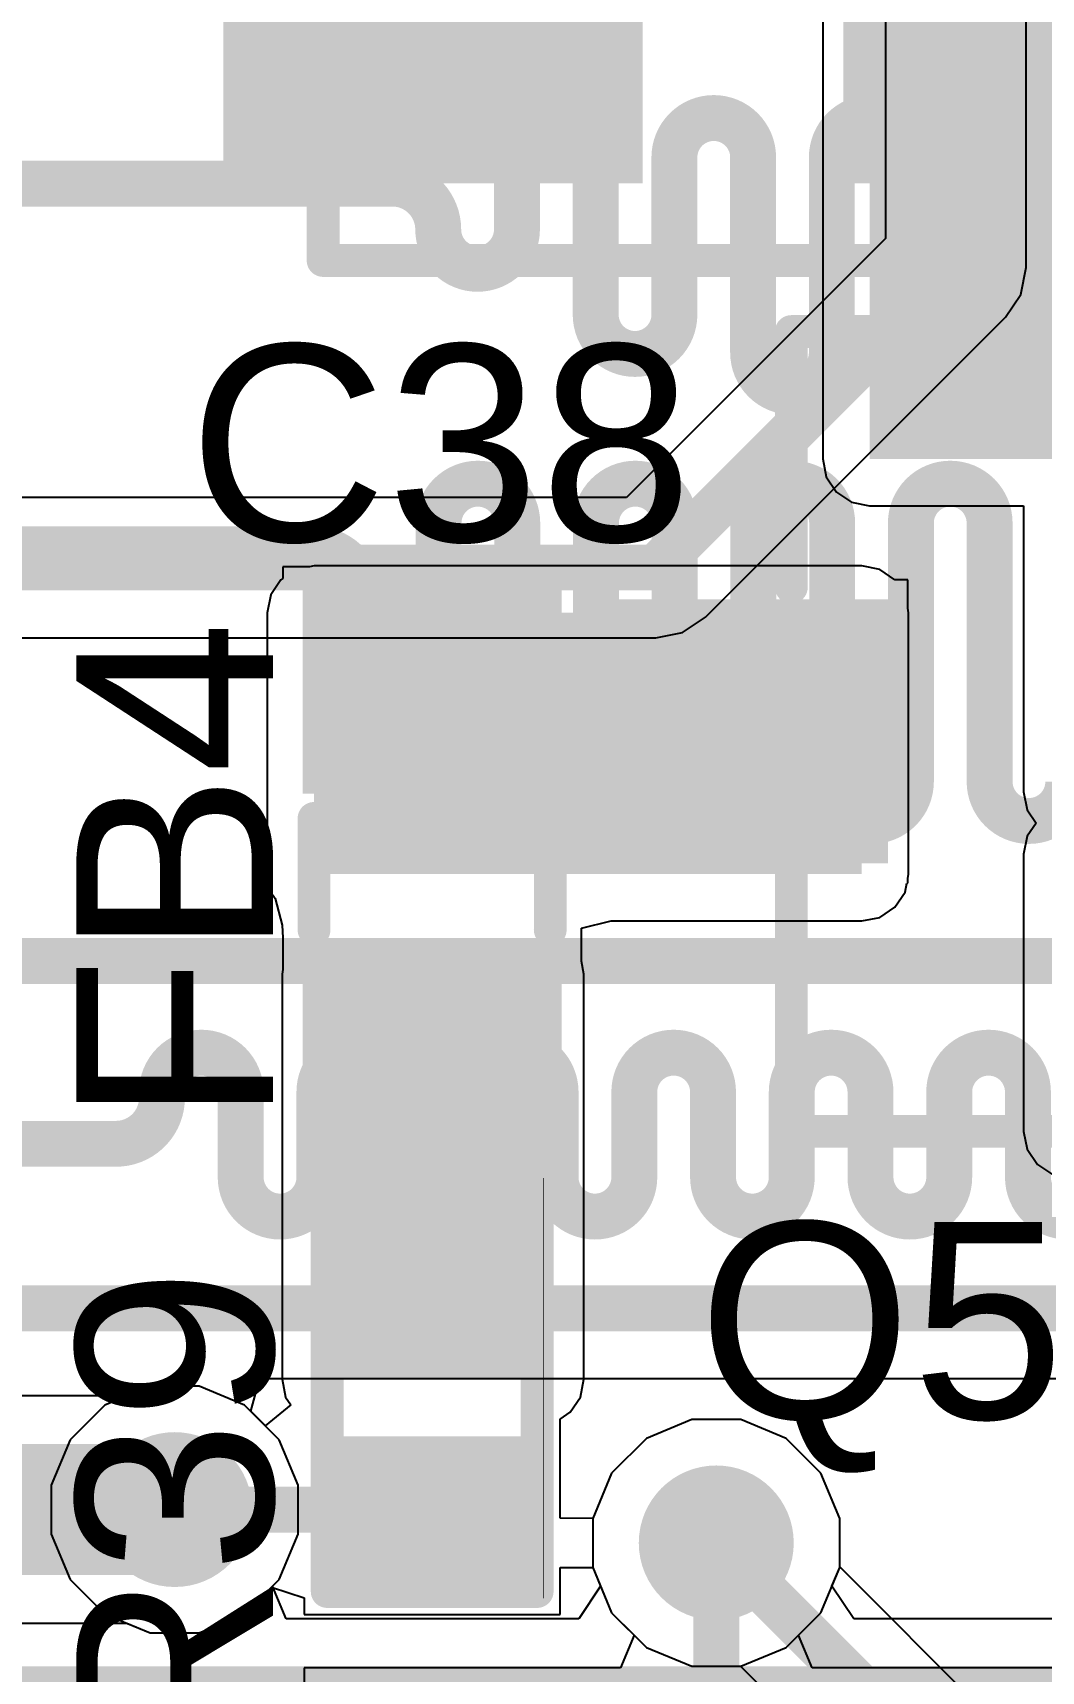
# Model space of a CAD drawing. Header units: inches. Extents: x -3 to 128, y -12 to 41.
# Drawn here: x 81.39 to 85.29, y 21.21 to 27.56 of the extents above; entities that cross this region are included whole.
import ezdxf

# ---------------------------------------------------------------- set-up
doc = ezdxf.new("R2010")
doc.units = ezdxf.units.IN
for name, color, linetype in [('Bottom Layer', 5, 'Continuous'), ('Layer 1', 16, 'Continuous'), ('Layer 2', 76, 'Continuous'), ('Top Layer', 1, 'Continuous'), ('Top Overlay', 2, 'Continuous'), ('Top Paste', 8, 'Continuous'), ('Top Solder', 216, 'Continuous'), ('Via Holes', 16, 'Continuous')]:
    doc.layers.add(name, color=color, linetype=linetype)
doc.styles.add('Arial', font='', dxfattribs={"height": 0.2})
doc.styles.get('Arial').set_extended_font_data('Arial')

msp = doc.modelspace()

# ---------------------------------------------------------------- hatches: boundary and pattern name
at = {"layer": 'Bottom Layer'}
h = msp.add_hatch(color=5, dxfattribs=at)
edge = h.paths.add_edge_path()
edge.add_arc((81.9377, 21.8382), 0.3, 0, 360)
h = msp.add_hatch(color=5, dxfattribs=at)
edge = h.paths.add_edge_path()
edge.add_arc((84.0346, 21.7091), 0.3, 0, 360)
at = {"layer": 'Layer 1'}
h = msp.add_hatch(color=16, dxfattribs=at)
edge = h.paths.add_edge_path()
edge.add_arc((81.9377, 21.8382), 0.3, 0, 360)
h = msp.add_hatch(color=16, dxfattribs=at)
edge = h.paths.add_edge_path()
edge.add_arc((84.0346, 21.7091), 0.3, 0, 360)
at = {"layer": 'Layer 2'}
h = msp.add_hatch(color=76, dxfattribs=at)
edge = h.paths.add_edge_path()
edge.add_arc((81.9377, 21.8382), 0.3, 0, 360)
h = msp.add_hatch(color=76, dxfattribs=at)
edge = h.paths.add_edge_path()
edge.add_arc((84.0346, 21.7091), 0.3, 0, 360)
at = {"layer": 'Top Layer'}
for points in [[(83.6481, 27.078), (82.2281, 27.078), (82.2281, 28.208), (83.6481, 28.208)], [(84.6281, 25.9089), (87.5847, 25.9089), (87.5847, 28.208), (84.6281, 28.208)], [(86.0481, 27.078), (84.6281, 27.078), (84.6281, 28.208), (86.0481, 28.208)], [(82.4774, 24.3003), (84.5981, 24.3003), (84.5981, 25.3129), (82.4774, 25.3129)], [(83.3346, 25.3129), (83.3346, 24.713), (82.5346, 24.713), (82.5346, 25.3129)], [(83.6781, 24.4431), (83.6781, 25.2631), (84.5981, 25.2631), (84.5981, 24.4431)], [(82.5346, 22.3435), (83.3411, 22.3435), (83.3411, 23.9129), (82.5346, 23.9129)], [(83.3346, 23.9129), (83.3346, 23.313), (82.5346, 23.313), (82.5346, 23.9129)], [(83.2522, 22.5494), (82.6172, 22.5494), (82.6172, 23.0066), (83.2522, 23.0066)], [(83.2522, 21.6096), (82.6172, 21.6096), (82.6172, 22.0668), (83.2522, 22.0668)]]:
    msp.add_hatch(color=1, dxfattribs=at).paths.add_polyline_path(points)
h = msp.add_hatch(color=1, dxfattribs=at)
edge = h.paths.add_edge_path()
edge.add_arc((81.9377, 21.8382), 0.3, 0, 360)
h = msp.add_hatch(color=1, dxfattribs=at)
edge = h.paths.add_edge_path()
edge.add_arc((84.0346, 21.7091), 0.3, 0, 360)
at = {"layer": 'Top Paste'}
for points in [[(83.6481, 27.078), (82.2281, 27.078), (82.2281, 28.208), (83.6481, 28.208)], [(86.0481, 27.078), (84.6281, 27.078), (84.6281, 28.208), (86.0481, 28.208)], [(83.3346, 25.3129), (83.3346, 24.713), (82.5346, 24.713), (82.5346, 25.3129)], [(83.6781, 24.4431), (83.6781, 25.2631), (84.5981, 25.2631), (84.5981, 24.4431)], [(83.3346, 23.9129), (83.3346, 23.313), (82.5346, 23.313), (82.5346, 23.9129)], [(83.2522, 22.5494), (82.6172, 22.5494), (82.6172, 23.0066), (83.2522, 23.0066)], [(83.2522, 21.6096), (82.6172, 21.6096), (82.6172, 22.0668), (83.2522, 22.0668)]]:
    msp.add_hatch(color=8, dxfattribs=at).paths.add_polyline_path(points)
at = {"layer": 'Top Solder'}
for points in [[(83.7497, 26.9764), (82.1265, 26.9764), (82.1265, 28.3096), (83.7497, 28.3096)], [(86.1497, 26.9764), (84.5265, 26.9764), (84.5265, 28.3096), (86.1497, 28.3096)], [(83.4362, 25.4145), (83.4362, 24.6114), (82.433, 24.6114), (82.433, 25.4145)], [(83.5765, 24.3415), (83.5765, 25.3647), (84.6997, 25.3647), (84.6997, 24.3415)], [(83.4362, 24.0145), (83.4362, 23.2114), (82.433, 23.2114), (82.433, 24.0145)], [(83.3072, 22.4944), (82.5622, 22.4944), (82.5622, 23.0616), (83.3072, 23.0616)], [(83.3072, 21.5546), (82.5622, 21.5546), (82.5622, 22.1218), (83.3072, 22.1218)]]:
    msp.add_hatch(color=216, dxfattribs=at).paths.add_polyline_path(points)
at = {"layer": 'Via Holes'}
h = msp.add_hatch(color=7, dxfattribs=at)
edge = h.paths.add_edge_path()
edge.add_arc((81.9377, 21.8382), 0.15, 0, 360)
h = msp.add_hatch(color=7, dxfattribs=at)
edge = h.paths.add_edge_path()
edge.add_arc((84.0346, 21.7091), 0.15, 0, 360)

# ---------------------------------------------------------------- linework, layer by layer
at = {"layer": 'Bottom Layer'}
for p, q in [((81.8427, 22.316), (81.752, 22.2785)), ((82.0327, 22.316), (81.8427, 22.316)), ((82.2083, 22.2433), (82.0327, 22.316)), ((81.752, 22.2785), (79.5718, 22.2785)), ((82.3428, 22.1089), (82.2083, 22.2433)), ((83.9396, 22.1869), (83.764, 22.1141)), ((84.1297, 22.1869), (83.9396, 22.1869)), ((84.3053, 22.1141), (84.1297, 22.1869)), ((82.4155, 21.9333), (82.3428, 22.1089)), ((83.764, 22.1141), (83.6296, 21.9797)), ((84.4397, 21.9797), (84.3053, 22.1141)), ((83.6296, 21.9797), (83.5568, 21.8041)), ((84.5124, 21.8041), (84.4397, 21.9797)), ((82.4155, 21.7432), (82.4155, 21.9333)), ((83.5568, 21.8041), (83.5568, 21.614)), ((84.5124, 21.614), (84.5124, 21.8041)), ((82.3428, 21.5676), (82.4155, 21.7432)), ((83.5568, 21.614), (83.6296, 21.4384)), ((84.4397, 21.4384), (84.5124, 21.614)), ((82.2083, 21.4332), (82.3428, 21.5676)), ((79.3894, 21.398), (81.752, 21.398)), ((81.752, 21.398), (81.8427, 21.3604)), ((82.0327, 21.3604), (82.2083, 21.4332)), ((83.6296, 21.4384), (83.764, 21.304)), ((84.3053, 21.304), (84.4397, 21.4384)), ((81.8427, 21.3604), (82.0327, 21.3604)), ((83.764, 21.304), (83.9396, 21.2313)), ((84.1297, 21.2313), (84.3053, 21.304)), ((83.9396, 21.2313), (84.1297, 21.2313))]:
    msp.add_line(p, q, dxfattribs=at)
msp.add_lwpolyline([(79.3894, 21.8382, 0.508, 0.508, 0), (81.9377, 21.8382, 0.508, 0.508, 0)], format="xyseb", dxfattribs=at)
msp.add_lwpolyline([(81.8107, 21.8382, 0.254, 0.254, 1), (82.0647, 21.8382, 0.254, 0.254, 1)], format="xyseb", close=True, dxfattribs=at)
at = {"layer": 'Layer 1'}
for p, q in [((82.2633, 22.3326), (82.2715, 22.346)), ((82.2715, 22.346), (89.042, 22.346)), ((82.2326, 22.219), (82.2633, 22.3326)), ((82.3428, 22.1089), (82.2326, 22.219)), ((83.9396, 22.1869), (83.764, 22.1141)), ((84.1297, 22.1869), (83.9396, 22.1869)), ((84.3053, 22.1141), (84.1297, 22.1869)), ((82.4155, 21.9333), (82.3428, 22.1089)), ((83.764, 22.1141), (83.6296, 21.9797)), ((84.4397, 21.9797), (84.3053, 22.1141)), ((83.6296, 21.9797), (83.5568, 21.8041)), ((84.5124, 21.8041), (84.4397, 21.9797)), ((82.4155, 21.7432), (82.4155, 21.9333)), ((83.5568, 21.8041), (83.5568, 21.614)), ((84.5124, 21.614), (84.5124, 21.8041)), ((82.3428, 21.5676), (82.4155, 21.7432)), ((83.5568, 21.614), (83.587, 21.5413)), ((84.4823, 21.5413), (84.5124, 21.614)), ((82.3165, 21.5413), (82.3428, 21.5676)), ((82.3691, 21.4143), (82.3165, 21.5413)), ((83.587, 21.5413), (83.5021, 21.4143)), ((84.5672, 21.4143), (84.4823, 21.5413)), ((83.5021, 21.4143), (82.3691, 21.4143)), ((88.6897, 21.4143), (84.5672, 21.4143))]:
    msp.add_line(p, q, dxfattribs=at)
for points in [[(83.8725, 27.0774, 0.1778, 0.1778, -1), (84.1773, 27.0774, 0.1778, 0.1778, 0)], [(84.4821, 27.0774, 0.1778, 0.1778, -1), (84.7869, 27.0774, 0.1778, 0.1778, 0)], [(85.0917, 27.0774, 0.1778, 0.1778, -1), (85.3965, 27.0774, 0.1778, 0.1778, 0)], [(83.2629, 26.9758, 0.1778, 0.1778, -1), (83.5677, 26.9758, 0.1778, 0.1778, 0)], [(83.8725, 26.4681, 0.1778, 0.1778, 0), (83.8725, 27.0774, 0.1778, 0.1778, 0)], [(84.1773, 26.3211, 0.1778, 0.1778, 0), (84.1773, 27.0774, 0.1778, 0.1778, 0)], [(84.4821, 26.3211, 0.1778, 0.1778, 0), (84.4821, 27.0774, 0.1778, 0.1778, 0)], [(84.7869, 26.3211, 0.1778, 0.1778, 0), (84.7869, 27.0774, 0.1778, 0.1778, 0)], [(85.0917, 26.3211, 0.1778, 0.1778, 0), (85.0917, 27.0774, 0.1778, 0.1778, 0)], [(78.8011, 26.9758, 0.1778, 0.1778, 0), (82.7803, 26.9758, 0.1778, 0.1778, 0)], [(82.7803, 26.9758, 0.1778, 0.1778, -0.414214), (82.9581, 26.798, 0.1778, 0.1778, 0)], [(83.2629, 26.7979, 0.1778, 0.1778, 0), (83.2629, 26.9758, 0.1778, 0.1778, 0)], [(83.5677, 26.4681, 0.1778, 0.1778, 0), (83.5677, 26.9758, 0.1778, 0.1778, 0)], [(82.9581, 26.7979, 0.1778, 0.1778, 0), (82.9581, 26.798, 0.1778, 0.1778, 0)], [(83.2629, 26.7979, 0.1778, 0.1778, -1), (82.9581, 26.7979, 0.1778, 0.1778, 0)], [(83.8725, 26.4681, 0.1778, 0.1778, -1), (83.5677, 26.4681, 0.1778, 0.1778, 0)], [(84.4821, 26.3211, 0.1778, 0.1778, -1), (84.1773, 26.3211, 0.1778, 0.1778, 0)], [(85.0917, 26.3211, 0.1778, 0.1778, -1), (84.7869, 26.3211, 0.1778, 0.1778, 0)], [(82.9593, 25.6607, 0.1778, 0.1778, -1), (83.2641, 25.6607, 0.1778, 0.1778, 0)], [(83.5689, 25.6607, 0.1778, 0.1778, -1), (83.8737, 25.6607, 0.1778, 0.1778, 0)], [(84.1785, 25.6607, 0.1778, 0.1778, -1), (84.4833, 25.6607, 0.1778, 0.1778, 0)], [(84.7881, 25.6607, 0.1778, 0.1778, -1), (85.0929, 25.6607, 0.1778, 0.1778, 0)], [(82.9593, 25.1436, 0.1778, 0.1778, 0), (82.9593, 25.6607, 0.1778, 0.1778, 0)], [(83.2641, 24.6586, 0.1778, 0.1778, 0), (83.2641, 25.6607, 0.1778, 0.1778, 0)], [(83.5689, 24.6586, 0.1778, 0.1778, 0), (83.5689, 25.6607, 0.1778, 0.1778, 0)], [(83.8737, 24.6586, 0.1778, 0.1778, 0), (83.8737, 25.6607, 0.1778, 0.1778, 0)], [(84.1785, 24.6586, 0.1778, 0.1778, 0), (84.1785, 25.6607, 0.1778, 0.1778, 0)], [(84.4833, 24.6586, 0.1778, 0.1778, 0), (84.4833, 25.6607, 0.1778, 0.1778, 0)], [(84.7881, 24.6586, 0.1778, 0.1778, 0), (84.7881, 25.6607, 0.1778, 0.1778, 0)], [(85.0929, 24.6586, 0.1778, 0.1778, 0), (85.0929, 25.6607, 0.1778, 0.1778, 0)], [(78.4906, 25.5591, 0.1778, 0.1778, 0), (81.8124, 25.5591, 0.1778, 0.1778, 0)], [(81.8124, 25.5591, 0.1778, 0.1778, 0), (82.4767, 25.5591, 0.1778, 0.1778, 0)], [(82.4767, 25.5591, 0.1778, 0.1778, -0.414214), (82.6545, 25.3813, 0.1778, 0.1778, 0)], [(82.6545, 25.1436, 0.1778, 0.1778, 0), (82.6545, 25.3813, 0.1778, 0.1778, 0)], [(82.9593, 25.1436, 0.1778, 0.1778, -1), (82.6545, 25.1436, 0.1778, 0.1778, 0)], [(83.5689, 24.6586, 0.1778, 0.1778, -1), (83.2641, 24.6586, 0.1778, 0.1778, 0)], [(84.1785, 24.6586, 0.1778, 0.1778, -1), (83.8737, 24.6586, 0.1778, 0.1778, 0)], [(84.7881, 24.6586, 0.1778, 0.1778, -1), (84.4833, 24.6586, 0.1778, 0.1778, 0)], [(85.3977, 24.6586, 0.1778, 0.1778, -1), (85.0929, 24.6586, 0.1778, 0.1778, 0)], [(81.2281, 23.9641, 0.1778, 0.1778, 0), (81.6218, 23.9641, 0.1778, 0.1778, 0)], [(81.6218, 23.9641, 0.1778, 0.1778, 0), (96.7479, 23.9641, 0.1778, 0.1778, 0)], [(81.8885, 23.4561, 0.1778, 0.1778, -1), (82.1933, 23.4561, 0.1778, 0.1778, 0)], [(82.4981, 23.4561, 0.1778, 0.1778, -1), (82.8029, 23.4561, 0.1778, 0.1778, 0)], [(83.1077, 23.4561, 0.1778, 0.1778, -1), (83.4125, 23.4561, 0.1778, 0.1778, 0)], [(83.7173, 23.4561, 0.1778, 0.1778, -1), (84.0221, 23.4561, 0.1778, 0.1778, 0)], [(84.3269, 23.4561, 0.1778, 0.1778, -1), (84.6317, 23.4561, 0.1778, 0.1778, 0)], [(84.9365, 23.4561, 0.1778, 0.1778, -1), (85.2413, 23.4561, 0.1778, 0.1778, 0)], [(81.8885, 23.4332, 0.1778, 0.1778, -0.414214), (81.7107, 23.2554, 0.1778, 0.1778, 0)], [(81.8885, 23.4332, 0.1778, 0.1778, 0), (81.8885, 23.4561, 0.1778, 0.1778, 0)], [(82.1933, 23.1259, 0.1778, 0.1778, 0), (82.1933, 23.4561, 0.1778, 0.1778, 0)], [(82.4981, 23.1259, 0.1778, 0.1778, 0), (82.4981, 23.4561, 0.1778, 0.1778, 0)], [(82.8029, 23.1259, 0.1778, 0.1778, 0), (82.8029, 23.4561, 0.1778, 0.1778, 0)], [(83.1077, 23.1259, 0.1778, 0.1778, 0), (83.1077, 23.4561, 0.1778, 0.1778, 0)], [(83.4125, 23.1259, 0.1778, 0.1778, 0), (83.4125, 23.4561, 0.1778, 0.1778, 0)], [(83.7173, 23.1259, 0.1778, 0.1778, 0), (83.7173, 23.4561, 0.1778, 0.1778, 0)], [(84.0221, 23.1259, 0.1778, 0.1778, 0), (84.0221, 23.4561, 0.1778, 0.1778, 0)], [(84.3269, 23.1259, 0.1778, 0.1778, 0), (84.3269, 23.4561, 0.1778, 0.1778, 0)], [(84.6317, 23.1259, 0.1778, 0.1778, 0), (84.6317, 23.4561, 0.1778, 0.1778, 0)], [(84.9365, 23.1259, 0.1778, 0.1778, 0), (84.9365, 23.4561, 0.1778, 0.1778, 0)], [(85.2413, 23.1259, 0.1778, 0.1778, 0), (85.2413, 23.4561, 0.1778, 0.1778, 0)], [(77.4356, 23.2554, 0.1778, 0.1778, 0), (81.6218, 23.2554, 0.1778, 0.1778, 0)], [(81.6218, 23.2554, 0.1778, 0.1778, 0), (81.7107, 23.2554, 0.1778, 0.1778, 0)], [(82.4981, 23.1259, 0.1778, 0.1778, -1), (82.1933, 23.1259, 0.1778, 0.1778, 0)], [(83.1077, 23.1259, 0.1778, 0.1778, -1), (82.8029, 23.1259, 0.1778, 0.1778, 0)], [(83.7173, 23.1259, 0.1778, 0.1778, -1), (83.4125, 23.1259, 0.1778, 0.1778, 0)], [(84.3269, 23.1259, 0.1778, 0.1778, -1), (84.0221, 23.1259, 0.1778, 0.1778, 0)], [(84.9365, 23.1259, 0.1778, 0.1778, -1), (84.6317, 23.1259, 0.1778, 0.1778, 0)], [(85.5461, 23.1259, 0.1778, 0.1778, -1), (85.2413, 23.1259, 0.1778, 0.1778, 0)], [(80.5982, 22.6179, 0.1778, 0.1778, 0), (96.7733, 22.6179, 0.1778, 0.1778, 0)], [(75.6767, 21.1424, 0.1778, 0.1778, 0), (99.8295, 21.1424, 0.1778, 0.1778, 0)]]:
    msp.add_lwpolyline(points, format="xyseb", dxfattribs=at)
for points in [[(83.8281, 27.0774, 0.0889, 0.0889, 1), (83.917, 27.0774, 0.0889, 0.0889, 1)], [(83.8281, 27.0774, 0.0889, 0.0889, 1), (83.917, 27.0774, 0.0889, 0.0889, 1)], [(84.1329, 27.0774, 0.0889, 0.0889, 1), (84.2218, 27.0774, 0.0889, 0.0889, 1)], [(84.1329, 27.0774, 0.0889, 0.0889, 1), (84.2218, 27.0774, 0.0889, 0.0889, 1)], [(84.4377, 27.0774, 0.0889, 0.0889, 1), (84.5266, 27.0774, 0.0889, 0.0889, 1)], [(84.4377, 27.0774, 0.0889, 0.0889, 1), (84.5266, 27.0774, 0.0889, 0.0889, 1)], [(84.7425, 27.0774, 0.0889, 0.0889, 1), (84.8314, 27.0774, 0.0889, 0.0889, 1)], [(84.7425, 27.0774, 0.0889, 0.0889, 1), (84.8314, 27.0774, 0.0889, 0.0889, 1)], [(85.0473, 27.0774, 0.0889, 0.0889, 1), (85.1362, 27.0774, 0.0889, 0.0889, 1)], [(85.0473, 27.0774, 0.0889, 0.0889, 1), (85.1362, 27.0774, 0.0889, 0.0889, 1)], [(82.7359, 26.9758, 0.0889, 0.0889, 1), (82.8248, 26.9758, 0.0889, 0.0889, 1)], [(82.7359, 26.9758, 0.0889, 0.0889, 1), (82.8248, 26.9758, 0.0889, 0.0889, 1)], [(83.2185, 26.9758, 0.0889, 0.0889, 1), (83.3074, 26.9758, 0.0889, 0.0889, 1)], [(83.2185, 26.9758, 0.0889, 0.0889, 1), (83.3074, 26.9758, 0.0889, 0.0889, 1)], [(83.5233, 26.9758, 0.0889, 0.0889, 1), (83.6122, 26.9758, 0.0889, 0.0889, 1)], [(83.5233, 26.9758, 0.0889, 0.0889, 1), (83.6122, 26.9758, 0.0889, 0.0889, 1)], [(82.9137, 26.798, 0.0889, 0.0889, 1), (83.0026, 26.798, 0.0889, 0.0889, 1)], [(82.9137, 26.798, 0.0889, 0.0889, 1), (83.0026, 26.798, 0.0889, 0.0889, 1)], [(82.9137, 26.7979, 0.0889, 0.0889, 1), (83.0026, 26.7979, 0.0889, 0.0889, 1)], [(82.9137, 26.7979, 0.0889, 0.0889, 1), (83.0026, 26.7979, 0.0889, 0.0889, 1)], [(83.2185, 26.7979, 0.0889, 0.0889, 1), (83.3074, 26.7979, 0.0889, 0.0889, 1)], [(83.2185, 26.7979, 0.0889, 0.0889, 1), (83.3074, 26.7979, 0.0889, 0.0889, 1)], [(83.5233, 26.4681, 0.0889, 0.0889, 1), (83.6122, 26.4681, 0.0889, 0.0889, 1)], [(83.5233, 26.4681, 0.0889, 0.0889, 1), (83.6122, 26.4681, 0.0889, 0.0889, 1)], [(83.8281, 26.4681, 0.0889, 0.0889, 1), (83.917, 26.4681, 0.0889, 0.0889, 1)], [(83.8281, 26.4681, 0.0889, 0.0889, 1), (83.917, 26.4681, 0.0889, 0.0889, 1)], [(84.1329, 26.3211, 0.0889, 0.0889, 1), (84.2218, 26.3211, 0.0889, 0.0889, 1)], [(84.1329, 26.3211, 0.0889, 0.0889, 1), (84.2218, 26.3211, 0.0889, 0.0889, 1)], [(84.4377, 26.3211, 0.0889, 0.0889, 1), (84.5266, 26.3211, 0.0889, 0.0889, 1)], [(84.4377, 26.3211, 0.0889, 0.0889, 1), (84.5266, 26.3211, 0.0889, 0.0889, 1)], [(84.7425, 26.3211, 0.0889, 0.0889, 1), (84.8314, 26.3211, 0.0889, 0.0889, 1)], [(84.7425, 26.3211, 0.0889, 0.0889, 1), (84.8314, 26.3211, 0.0889, 0.0889, 1)], [(85.0473, 26.3211, 0.0889, 0.0889, 1), (85.1362, 26.3211, 0.0889, 0.0889, 1)], [(85.0473, 26.3211, 0.0889, 0.0889, 1), (85.1362, 26.3211, 0.0889, 0.0889, 1)], [(82.9149, 25.6607, 0.0889, 0.0889, 1), (83.0038, 25.6607, 0.0889, 0.0889, 1)], [(82.9149, 25.6607, 0.0889, 0.0889, 1), (83.0038, 25.6607, 0.0889, 0.0889, 1)], [(83.2197, 25.6607, 0.0889, 0.0889, 1), (83.3086, 25.6607, 0.0889, 0.0889, 1)], [(83.2197, 25.6607, 0.0889, 0.0889, 1), (83.3086, 25.6607, 0.0889, 0.0889, 1)], [(83.5245, 25.6607, 0.0889, 0.0889, 1), (83.6134, 25.6607, 0.0889, 0.0889, 1)], [(83.5245, 25.6607, 0.0889, 0.0889, 1), (83.6134, 25.6607, 0.0889, 0.0889, 1)], [(83.8293, 25.6607, 0.0889, 0.0889, 1), (83.9182, 25.6607, 0.0889, 0.0889, 1)], [(83.8293, 25.6607, 0.0889, 0.0889, 1), (83.9182, 25.6607, 0.0889, 0.0889, 1)], [(84.1341, 25.6607, 0.0889, 0.0889, 1), (84.223, 25.6607, 0.0889, 0.0889, 1)], [(84.1341, 25.6607, 0.0889, 0.0889, 1), (84.223, 25.6607, 0.0889, 0.0889, 1)], [(84.4389, 25.6607, 0.0889, 0.0889, 1), (84.5278, 25.6607, 0.0889, 0.0889, 1)], [(84.4389, 25.6607, 0.0889, 0.0889, 1), (84.5278, 25.6607, 0.0889, 0.0889, 1)], [(84.7437, 25.6607, 0.0889, 0.0889, 1), (84.8326, 25.6607, 0.0889, 0.0889, 1)], [(84.7437, 25.6607, 0.0889, 0.0889, 1), (84.8326, 25.6607, 0.0889, 0.0889, 1)], [(85.0485, 25.6607, 0.0889, 0.0889, 1), (85.1374, 25.6607, 0.0889, 0.0889, 1)], [(85.0485, 25.6607, 0.0889, 0.0889, 1), (85.1374, 25.6607, 0.0889, 0.0889, 1)], [(81.7679, 25.5591, 0.0889, 0.0889, 1), (81.8568, 25.5591, 0.0889, 0.0889, 1)], [(81.7679, 25.5591, 0.0889, 0.0889, 1), (81.8568, 25.5591, 0.0889, 0.0889, 1)], [(82.4323, 25.5591, 0.0889, 0.0889, 1), (82.5212, 25.5591, 0.0889, 0.0889, 1)], [(82.4323, 25.5591, 0.0889, 0.0889, 1), (82.5212, 25.5591, 0.0889, 0.0889, 1)], [(82.6101, 25.3813, 0.0889, 0.0889, 1), (82.699, 25.3813, 0.0889, 0.0889, 1)], [(82.6101, 25.3813, 0.0889, 0.0889, 1), (82.699, 25.3813, 0.0889, 0.0889, 1)], [(82.6101, 25.1436, 0.0889, 0.0889, 1), (82.699, 25.1436, 0.0889, 0.0889, 1)], [(82.6101, 25.1436, 0.0889, 0.0889, 1), (82.699, 25.1436, 0.0889, 0.0889, 1)], [(82.9149, 25.1436, 0.0889, 0.0889, 1), (83.0038, 25.1436, 0.0889, 0.0889, 1)], [(82.9149, 25.1436, 0.0889, 0.0889, 1), (83.0038, 25.1436, 0.0889, 0.0889, 1)], [(83.2197, 24.6586, 0.0889, 0.0889, 1), (83.3086, 24.6586, 0.0889, 0.0889, 1)], [(83.2197, 24.6586, 0.0889, 0.0889, 1), (83.3086, 24.6586, 0.0889, 0.0889, 1)], [(83.5245, 24.6586, 0.0889, 0.0889, 1), (83.6134, 24.6586, 0.0889, 0.0889, 1)], [(83.5245, 24.6586, 0.0889, 0.0889, 1), (83.6134, 24.6586, 0.0889, 0.0889, 1)], [(83.8293, 24.6586, 0.0889, 0.0889, 1), (83.9182, 24.6586, 0.0889, 0.0889, 1)], [(83.8293, 24.6586, 0.0889, 0.0889, 1), (83.9182, 24.6586, 0.0889, 0.0889, 1)], [(84.1341, 24.6586, 0.0889, 0.0889, 1), (84.223, 24.6586, 0.0889, 0.0889, 1)], [(84.1341, 24.6586, 0.0889, 0.0889, 1), (84.223, 24.6586, 0.0889, 0.0889, 1)], [(84.4389, 24.6586, 0.0889, 0.0889, 1), (84.5278, 24.6586, 0.0889, 0.0889, 1)], [(84.4389, 24.6586, 0.0889, 0.0889, 1), (84.5278, 24.6586, 0.0889, 0.0889, 1)], [(84.7437, 24.6586, 0.0889, 0.0889, 1), (84.8326, 24.6586, 0.0889, 0.0889, 1)], [(84.7437, 24.6586, 0.0889, 0.0889, 1), (84.8326, 24.6586, 0.0889, 0.0889, 1)], [(85.0485, 24.6586, 0.0889, 0.0889, 1), (85.1374, 24.6586, 0.0889, 0.0889, 1)], [(85.0485, 24.6586, 0.0889, 0.0889, 1), (85.1374, 24.6586, 0.0889, 0.0889, 1)], [(81.5774, 23.9641, 0.0889, 0.0889, 1), (81.6663, 23.9641, 0.0889, 0.0889, 1)], [(81.5774, 23.9641, 0.0889, 0.0889, 1), (81.6663, 23.9641, 0.0889, 0.0889, 1)], [(81.8441, 23.4561, 0.0889, 0.0889, 1), (81.933, 23.4561, 0.0889, 0.0889, 1)], [(81.8441, 23.4561, 0.0889, 0.0889, 1), (81.933, 23.4561, 0.0889, 0.0889, 1)], [(81.8441, 23.4332, 0.0889, 0.0889, 1), (81.933, 23.4332, 0.0889, 0.0889, 1)], [(81.8441, 23.4332, 0.0889, 0.0889, 1), (81.933, 23.4332, 0.0889, 0.0889, 1)], [(82.1489, 23.4561, 0.0889, 0.0889, 1), (82.2378, 23.4561, 0.0889, 0.0889, 1)], [(82.1489, 23.4561, 0.0889, 0.0889, 1), (82.2378, 23.4561, 0.0889, 0.0889, 1)], [(82.4537, 23.4561, 0.0889, 0.0889, 1), (82.5426, 23.4561, 0.0889, 0.0889, 1)], [(82.4537, 23.4561, 0.0889, 0.0889, 1), (82.5426, 23.4561, 0.0889, 0.0889, 1)], [(82.7585, 23.4561, 0.0889, 0.0889, 1), (82.8474, 23.4561, 0.0889, 0.0889, 1)], [(82.7585, 23.4561, 0.0889, 0.0889, 1), (82.8474, 23.4561, 0.0889, 0.0889, 1)], [(83.0633, 23.4561, 0.0889, 0.0889, 1), (83.1522, 23.4561, 0.0889, 0.0889, 1)], [(83.0633, 23.4561, 0.0889, 0.0889, 1), (83.1522, 23.4561, 0.0889, 0.0889, 1)], [(83.3681, 23.4561, 0.0889, 0.0889, 1), (83.457, 23.4561, 0.0889, 0.0889, 1)], [(83.3681, 23.4561, 0.0889, 0.0889, 1), (83.457, 23.4561, 0.0889, 0.0889, 1)], [(83.6729, 23.4561, 0.0889, 0.0889, 1), (83.7618, 23.4561, 0.0889, 0.0889, 1)], [(83.6729, 23.4561, 0.0889, 0.0889, 1), (83.7618, 23.4561, 0.0889, 0.0889, 1)], [(83.9777, 23.4561, 0.0889, 0.0889, 1), (84.0666, 23.4561, 0.0889, 0.0889, 1)], [(83.9777, 23.4561, 0.0889, 0.0889, 1), (84.0666, 23.4561, 0.0889, 0.0889, 1)], [(84.2825, 23.4561, 0.0889, 0.0889, 1), (84.3714, 23.4561, 0.0889, 0.0889, 1)], [(84.2825, 23.4561, 0.0889, 0.0889, 1), (84.3714, 23.4561, 0.0889, 0.0889, 1)], [(84.5873, 23.4561, 0.0889, 0.0889, 1), (84.6762, 23.4561, 0.0889, 0.0889, 1)], [(84.5873, 23.4561, 0.0889, 0.0889, 1), (84.6762, 23.4561, 0.0889, 0.0889, 1)], [(84.8921, 23.4561, 0.0889, 0.0889, 1), (84.981, 23.4561, 0.0889, 0.0889, 1)], [(84.8921, 23.4561, 0.0889, 0.0889, 1), (84.981, 23.4561, 0.0889, 0.0889, 1)], [(85.1969, 23.4561, 0.0889, 0.0889, 1), (85.2858, 23.4561, 0.0889, 0.0889, 1)], [(85.1969, 23.4561, 0.0889, 0.0889, 1), (85.2858, 23.4561, 0.0889, 0.0889, 1)], [(81.5774, 23.2554, 0.0889, 0.0889, 1), (81.6663, 23.2554, 0.0889, 0.0889, 1)], [(81.5774, 23.2554, 0.0889, 0.0889, 1), (81.6663, 23.2554, 0.0889, 0.0889, 1)], [(81.6663, 23.2554, 0.0889, 0.0889, 1), (81.7552, 23.2554, 0.0889, 0.0889, 1)], [(81.6663, 23.2554, 0.0889, 0.0889, 1), (81.7552, 23.2554, 0.0889, 0.0889, 1)], [(82.1489, 23.1259, 0.0889, 0.0889, 1), (82.2378, 23.1259, 0.0889, 0.0889, 1)], [(82.1489, 23.1259, 0.0889, 0.0889, 1), (82.2378, 23.1259, 0.0889, 0.0889, 1)], [(82.4537, 23.1259, 0.0889, 0.0889, 1), (82.5426, 23.1259, 0.0889, 0.0889, 1)], [(82.4537, 23.1259, 0.0889, 0.0889, 1), (82.5426, 23.1259, 0.0889, 0.0889, 1)], [(82.7585, 23.1259, 0.0889, 0.0889, 1), (82.8474, 23.1259, 0.0889, 0.0889, 1)], [(82.7585, 23.1259, 0.0889, 0.0889, 1), (82.8474, 23.1259, 0.0889, 0.0889, 1)], [(83.0633, 23.1259, 0.0889, 0.0889, 1), (83.1522, 23.1259, 0.0889, 0.0889, 1)], [(83.0633, 23.1259, 0.0889, 0.0889, 1), (83.1522, 23.1259, 0.0889, 0.0889, 1)], [(83.3681, 23.1259, 0.0889, 0.0889, 1), (83.457, 23.1259, 0.0889, 0.0889, 1)], [(83.3681, 23.1259, 0.0889, 0.0889, 1), (83.457, 23.1259, 0.0889, 0.0889, 1)], [(83.6729, 23.1259, 0.0889, 0.0889, 1), (83.7618, 23.1259, 0.0889, 0.0889, 1)], [(83.6729, 23.1259, 0.0889, 0.0889, 1), (83.7618, 23.1259, 0.0889, 0.0889, 1)], [(83.9777, 23.1259, 0.0889, 0.0889, 1), (84.0666, 23.1259, 0.0889, 0.0889, 1)], [(83.9777, 23.1259, 0.0889, 0.0889, 1), (84.0666, 23.1259, 0.0889, 0.0889, 1)], [(84.2825, 23.1259, 0.0889, 0.0889, 1), (84.3714, 23.1259, 0.0889, 0.0889, 1)], [(84.2825, 23.1259, 0.0889, 0.0889, 1), (84.3714, 23.1259, 0.0889, 0.0889, 1)], [(84.5873, 23.1259, 0.0889, 0.0889, 1), (84.6762, 23.1259, 0.0889, 0.0889, 1)], [(84.5873, 23.1259, 0.0889, 0.0889, 1), (84.6762, 23.1259, 0.0889, 0.0889, 1)], [(84.8921, 23.1259, 0.0889, 0.0889, 1), (84.981, 23.1259, 0.0889, 0.0889, 1)], [(84.8921, 23.1259, 0.0889, 0.0889, 1), (84.981, 23.1259, 0.0889, 0.0889, 1)], [(85.1969, 23.1259, 0.0889, 0.0889, 1), (85.2858, 23.1259, 0.0889, 0.0889, 1)], [(85.1969, 23.1259, 0.0889, 0.0889, 1), (85.2858, 23.1259, 0.0889, 0.0889, 1)]]:
    msp.add_lwpolyline(points, format="xyseb", close=True, dxfattribs=at)
at = {"layer": 'Layer 2'}
for p, q in [((84.6904, 29.631), (84.6904, 26.7628)), ((85.2342, 26.6502), (85.2342, 29.631)), ((84.6904, 26.7628), (83.6876, 25.7601)), ((85.2135, 26.5461), (85.2342, 26.6502)), ((85.1546, 26.4579), (85.2135, 26.5461)), ((83.9925, 25.2959), (85.1546, 26.4579)), ((85.1546, 26.4579), (85.1546, 26.4579)), ((83.6876, 25.7601), (66.7651, 25.7601)), ((83.9043, 25.2369), (83.9925, 25.2959)), ((66.6703, 25.2162), (83.8003, 25.2162)), ((83.8003, 25.2162), (83.9043, 25.2369)), ((81.8427, 22.316), (81.667, 22.2433)), ((82.0327, 22.316), (81.8427, 22.316)), ((82.2083, 22.2433), (82.0327, 22.316)), ((81.667, 22.2433), (81.5326, 22.1089)), ((82.3428, 22.1089), (82.2083, 22.2433)), ((83.9396, 22.1869), (83.764, 22.1141)), ((84.1297, 22.1869), (83.9396, 22.1869)), ((84.3053, 22.1141), (84.1297, 22.1869)), ((81.5326, 22.1089), (81.4599, 21.9333)), ((82.4155, 21.9333), (82.3428, 22.1089)), ((83.764, 22.1141), (83.6296, 21.9797)), ((84.4397, 21.9797), (84.3053, 22.1141)), ((83.6296, 21.9797), (83.5568, 21.8041)), ((84.5124, 21.8041), (84.4397, 21.9797)), ((81.4599, 21.9333), (81.4599, 21.7432)), ((82.4155, 21.7432), (82.4155, 21.9333)), ((83.5568, 21.8041), (83.5568, 21.614)), ((84.5124, 21.6158), (84.5124, 21.8041)), ((81.4599, 21.7432), (81.5326, 21.5676)), ((82.3428, 21.5676), (82.4155, 21.7432)), ((83.5568, 21.614), (83.6296, 21.4384)), ((85.2668, 20.8615), (84.5124, 21.6158)), ((81.5326, 21.5676), (81.667, 21.4332)), ((82.2083, 21.4332), (82.3428, 21.5676)), ((81.667, 21.4332), (81.8427, 21.3604)), ((82.0327, 21.3604), (82.2083, 21.4332)), ((83.6296, 21.4384), (83.764, 21.304)), ((81.8427, 21.3604), (82.0327, 21.3604)), ((83.764, 21.304), (83.9396, 21.2313)), ((83.9396, 21.2313), (84.1279, 21.2313)), ((84.1279, 21.2313), (84.9618, 20.3973))]:
    msp.add_line(p, q, dxfattribs=at)
for points in [[(84.9623, 26.6502, 0.1778, 0.1778, 0), (84.9623, 30.0347, 0.1778, 0.1778, 0)], [(83.8003, 25.4881, 0.1778, 0.1778, 0), (84.9623, 26.6502, 0.1778, 0.1778, 0)], [(66.1259, 25.4881, 0.1778, 0.1778, 0), (83.8003, 25.4881, 0.1778, 0.1778, 0)], [(84.0346, 21.7091, 0.1778, 0.1778, 0), (85.1541, 20.5896, 0.1778, 0.1778, 0)]]:
    msp.add_lwpolyline(points, format="xyseb", dxfattribs=at)
for points in [[(84.9178, 26.6502, 0.0889, 0.0889, 1), (85.0067, 26.6502, 0.0889, 0.0889, 1)], [(84.9178, 26.6502, 0.0889, 0.0889, 1), (85.0067, 26.6502, 0.0889, 0.0889, 1)], [(83.7558, 25.4881, 0.0889, 0.0889, 1), (83.8447, 25.4881, 0.0889, 0.0889, 1)], [(83.7558, 25.4881, 0.0889, 0.0889, 1), (83.8447, 25.4881, 0.0889, 0.0889, 1)], [(83.9902, 21.7091, 0.0889, 0.0889, 1), (84.0791, 21.7091, 0.0889, 0.0889, 1)]]:
    msp.add_lwpolyline(points, format="xyseb", close=True, dxfattribs=at)
at = {"layer": 'Top Layer'}
for p, q in [((84.4468, 28.208), (84.4468, 25.9089)), ((84.4468, 25.9089), (84.4606, 25.8395)), ((84.4606, 25.8395), (84.4999, 25.7807)), ((84.4999, 25.7807), (84.5587, 25.7414)), ((84.5587, 25.7414), (84.6281, 25.7276)), ((84.6281, 25.7276), (85.2246, 25.7276)), ((85.2246, 25.7276), (85.2246, 24.6188)), ((82.4599, 25.4907), (82.3568, 25.4907)), ((82.3568, 25.4907), (82.3568, 25.4462)), ((82.4774, 25.4942), (82.4599, 25.4907)), ((84.5981, 25.4942), (82.4774, 25.4942)), ((84.6675, 25.4804), (84.5981, 25.4942)), ((84.7263, 25.4411), (84.6675, 25.4804)), ((82.3492, 25.4411), (82.3099, 25.3823)), ((82.3568, 25.4462), (82.3492, 25.4411)), ((84.7264, 25.4409), (84.7263, 25.4411)), ((84.7759, 25.4409), (84.7264, 25.4409)), ((84.7759, 25.3305), (84.7759, 25.4409)), ((82.3099, 25.3823), (82.2961, 25.3129)), ((84.7794, 25.3129), (84.7759, 25.3305)), ((82.2961, 25.3129), (82.2961, 24.3003)), ((84.7794, 24.3003), (84.7794, 25.3129)), ((85.2246, 24.6188), (85.2384, 24.5495)), ((85.2384, 24.5495), (85.2726, 24.4982)), ((85.2384, 24.4469), (85.2246, 24.3775)), ((85.2726, 24.4982), (85.2384, 24.4469)), ((85.2246, 24.3775), (85.2246, 23.3037)), ((82.2961, 24.3003), (82.3099, 24.2309)), ((84.7656, 24.2309), (84.7724, 24.2653)), ((84.7724, 24.2653), (84.7759, 24.2653)), ((84.7759, 24.2827), (84.7794, 24.3003)), ((84.7759, 24.2653), (84.7759, 24.2827)), ((82.3099, 24.2309), (82.3269, 24.2054)), ((82.3269, 24.2054), (82.3537, 24.1028)), ((84.7263, 24.1721), (84.7656, 24.2309)), ((84.5981, 24.119), (84.6675, 24.1328)), ((84.6675, 24.1328), (84.7263, 24.1721)), ((82.3537, 24.1028), (82.3568, 24.054)), ((83.5124, 24.0907), (83.6277, 24.119)), ((83.5124, 23.9632), (83.5124, 24.0907)), ((83.6277, 24.119), (84.5981, 24.119)), ((82.3568, 24.054), (82.3568, 23.9305)), ((83.5224, 23.9129), (83.5124, 23.9632)), ((82.3568, 23.9305), (82.3533, 23.9129)), ((82.3533, 23.9129), (82.3533, 22.3435)), ((83.5224, 22.3435), (83.5224, 23.9129)), ((85.2246, 23.3037), (85.2384, 23.2344)), ((85.2384, 23.2344), (85.2777, 23.1756)), ((85.2777, 23.1756), (85.3365, 23.1363)), ((81.8427, 22.316), (81.667, 22.2433)), ((82.0327, 22.316), (81.8427, 22.316)), ((82.2083, 22.2433), (82.0327, 22.316)), ((82.3533, 22.3435), (82.3671, 22.2742)), ((83.5086, 22.2742), (83.5224, 22.3435)), ((81.667, 22.2433), (81.5326, 22.1089)), ((82.2887, 22.1629), (82.2083, 22.2433)), ((82.3873, 22.2439), (82.2887, 22.1629)), ((82.3671, 22.2742), (82.3873, 22.2439)), ((83.4693, 22.2154), (83.5086, 22.2742)), ((83.43, 22.1891), (83.4693, 22.2154)), ((83.43, 21.8045), (83.43, 22.1891)), ((83.9396, 22.1869), (83.764, 22.1141)), ((84.1297, 22.1869), (83.9396, 22.1869)), ((84.3053, 22.1141), (84.1297, 22.1869)), ((81.5326, 22.1089), (81.4599, 21.9333)), ((83.764, 22.1141), (83.6296, 21.9797)), ((84.4397, 21.9797), (84.3053, 22.1141)), ((83.6296, 21.9797), (83.5568, 21.8041)), ((84.5124, 21.8041), (84.4397, 21.9797)), ((81.4599, 21.9333), (81.4599, 21.7432)), ((83.5568, 21.8041), (83.43, 21.8045)), ((84.5124, 21.614), (84.5124, 21.8041)), ((81.4599, 21.7432), (81.5326, 21.5676)), ((83.43, 21.6136), (83.5568, 21.614)), ((83.43, 21.4318), (83.43, 21.6136)), ((83.5568, 21.614), (83.6296, 21.4384)), ((84.4397, 21.4384), (84.5124, 21.614)), ((81.5326, 21.5676), (81.667, 21.4332)), ((82.2083, 21.4332), (82.3124, 21.5372)), ((82.3124, 21.5372), (82.4394, 21.4961)), ((82.4394, 21.4961), (82.4394, 21.4318)), ((81.667, 21.4332), (81.8427, 21.3604)), ((82.0327, 21.3604), (82.2083, 21.4332)), ((82.4394, 21.4318), (83.43, 21.4318)), ((83.6296, 21.4384), (83.7164, 21.3516)), ((84.3529, 21.3516), (84.4397, 21.4384)), ((81.8427, 21.3604), (82.0327, 21.3604)), ((83.7164, 21.3516), (83.6638, 21.2246)), ((84.4055, 21.2246), (84.3529, 21.3516)), ((83.4123, 21.2246), (82.4394, 21.2246)), ((82.4394, 21.2246), (82.4394, 21.0901)), ((83.43, 21.2246), (83.4123, 21.2246)), ((83.5393, 21.2246), (83.43, 21.2246)), ((83.557, 21.2246), (83.5393, 21.2246)), ((83.6638, 21.2246), (83.557, 21.2246)), ((84.593, 21.2246), (84.4055, 21.2246)), ((84.6569, 21.2246), (84.593, 21.2246)), ((85.5836, 21.2246), (84.6569, 21.2246))]:
    msp.add_line(p, q, dxfattribs=at)
for points in [[(81.9377, 21.8382, 0.1778, 0.1778, 0), (82.9347, 21.8382, 0.1778, 0.1778, 0)], [(84.0346, 20.8182, 0.1778, 0.1778, 0), (84.0346, 21.7091, 0.1778, 0.1778, 0)]]:
    msp.add_lwpolyline(points, format="xyseb", dxfattribs=at)
for points in [[(81.8932, 21.8382, 0.0889, 0.0889, 1), (81.9821, 21.8382, 0.0889, 0.0889, 1)], [(82.8903, 21.8382, 0.0889, 0.0889, 1), (82.9792, 21.8382, 0.0889, 0.0889, 1)], [(83.9902, 21.7091, 0.0889, 0.0889, 1), (84.0791, 21.7091, 0.0889, 0.0889, 1)]]:
    msp.add_lwpolyline(points, format="xyseb", close=True, dxfattribs=at)
at = {"layer": 'Top Overlay'}
for points in [[(82.5125, 26.6778, 0.127, 0.127, 0), (82.5125, 26.9318, 0.127, 0.127, 0)], [(82.5125, 26.6778, 0.127, 0.127, 0), (85.7637, 26.6778, 0.127, 0.127, 0)], [(84.3253, 25.4119, 0.127, 0.127, 0), (84.3253, 26.4025, 0.127, 0.127, 0)], [(84.3253, 26.4025, 0.127, 0.127, 0), (85.7223, 26.4025, 0.127, 0.127, 0)], [(82.4774, 24.0844, 0.127, 0.127, 0), (82.4774, 24.5162, 0.127, 0.127, 0)], [(83.3918, 24.0844, 0.127, 0.127, 0), (83.3918, 24.5162, 0.127, 0.127, 0)], [(84.3253, 23.3037, 0.127, 0.127, 0), (84.3253, 24.2943, 0.127, 0.127, 0)], [(84.3253, 23.3037, 0.127, 0.127, 0), (85.7223, 23.3037, 0.127, 0.127, 0)], [(82.5283, 21.5207, 0.127, 0.127, 0), (82.5283, 23.0955, 0.127, 0.127, 0)], [(82.5283, 23.0955, 0.127, 0.127, 0), (83.3411, 23.0955, 0.127, 0.127, 0)], [(83.3411, 21.5207, 0.127, 0.127, 0), (83.3411, 23.0955, 0.127, 0.127, 0)], [(83.3665, 21.4953, 0.00323, 0.00323, 0), (83.3665, 23.1209, 0.00323, 0.00323, 0)], [(82.5283, 21.5207, 0.127, 0.127, 0), (83.3411, 21.5207, 0.127, 0.127, 0)]]:
    msp.add_lwpolyline(points, format="xyseb", dxfattribs=at)
for points in [[(82.4807, 26.9318, 0.0635, 0.0635, 1), (82.5442, 26.9318, 0.0635, 0.0635, 1)], [(82.4807, 26.6778, 0.0635, 0.0635, 1), (82.5442, 26.6778, 0.0635, 0.0635, 1)], [(82.4807, 26.6778, 0.0635, 0.0635, 1), (82.5442, 26.6778, 0.0635, 0.0635, 1)], [(84.2935, 26.4025, 0.0635, 0.0635, 1), (84.357, 26.4025, 0.0635, 0.0635, 1)], [(84.2935, 26.4025, 0.0635, 0.0635, 1), (84.357, 26.4025, 0.0635, 0.0635, 1)], [(84.2935, 25.4119, 0.0635, 0.0635, 1), (84.357, 25.4119, 0.0635, 0.0635, 1)], [(82.4456, 24.5162, 0.0635, 0.0635, 1), (82.5091, 24.5162, 0.0635, 0.0635, 1)], [(83.36, 24.5162, 0.0635, 0.0635, 1), (83.4235, 24.5162, 0.0635, 0.0635, 1)], [(84.2935, 24.2943, 0.0635, 0.0635, 1), (84.357, 24.2943, 0.0635, 0.0635, 1)], [(82.4456, 24.0844, 0.0635, 0.0635, 1), (82.5091, 24.0844, 0.0635, 0.0635, 1)], [(83.36, 24.0844, 0.0635, 0.0635, 1), (83.4235, 24.0844, 0.0635, 0.0635, 1)], [(84.2935, 23.3037, 0.0635, 0.0635, 1), (84.357, 23.3037, 0.0635, 0.0635, 1)], [(84.2935, 23.3037, 0.0635, 0.0635, 1), (84.357, 23.3037, 0.0635, 0.0635, 1)], [(82.4966, 23.0955, 0.0635, 0.0635, 1), (82.5601, 23.0955, 0.0635, 0.0635, 1)], [(82.4966, 23.0955, 0.0635, 0.0635, 1), (82.5601, 23.0955, 0.0635, 0.0635, 1)], [(83.3094, 23.0955, 0.0635, 0.0635, 1), (83.3729, 23.0955, 0.0635, 0.0635, 1)], [(83.3094, 23.0955, 0.0635, 0.0635, 1), (83.3729, 23.0955, 0.0635, 0.0635, 1)], [(83.3657, 23.1209, 0.00161, 0.00161, 1), (83.3673, 23.1209, 0.00161, 0.00161, 1)], [(82.4966, 21.5207, 0.0635, 0.0635, 1), (82.5601, 21.5207, 0.0635, 0.0635, 1)], [(82.4966, 21.5207, 0.0635, 0.0635, 1), (82.5601, 21.5207, 0.0635, 0.0635, 1)], [(83.3094, 21.5207, 0.0635, 0.0635, 1), (83.3729, 21.5207, 0.0635, 0.0635, 1)], [(83.3094, 21.5207, 0.0635, 0.0635, 1), (83.3729, 21.5207, 0.0635, 0.0635, 1)], [(83.3657, 21.4953, 0.00161, 0.00161, 1), (83.3673, 21.4953, 0.00161, 0.00161, 1)]]:
    msp.add_lwpolyline(points, format="xyseb", close=True, dxfattribs=at)

# ---------------------------------------------------------------- texts
at = {"layer": 'Top Overlay', "style": 'Arial'}
for s, p in [('C38', (81.9908, 25.5899)), ('Q5', (83.9633, 22.19))]:
    msp.add_text(s, height=0.762, dxfattribs=at).set_placement(p)
for s, p in [('FB4', (82.3186, 23.3295)), ('R39', (82.3186, 20.8225))]:
    msp.add_text(s, height=0.762, rotation=90, dxfattribs=at).set_placement(p)

doc.saveas('drawing.dxf')
